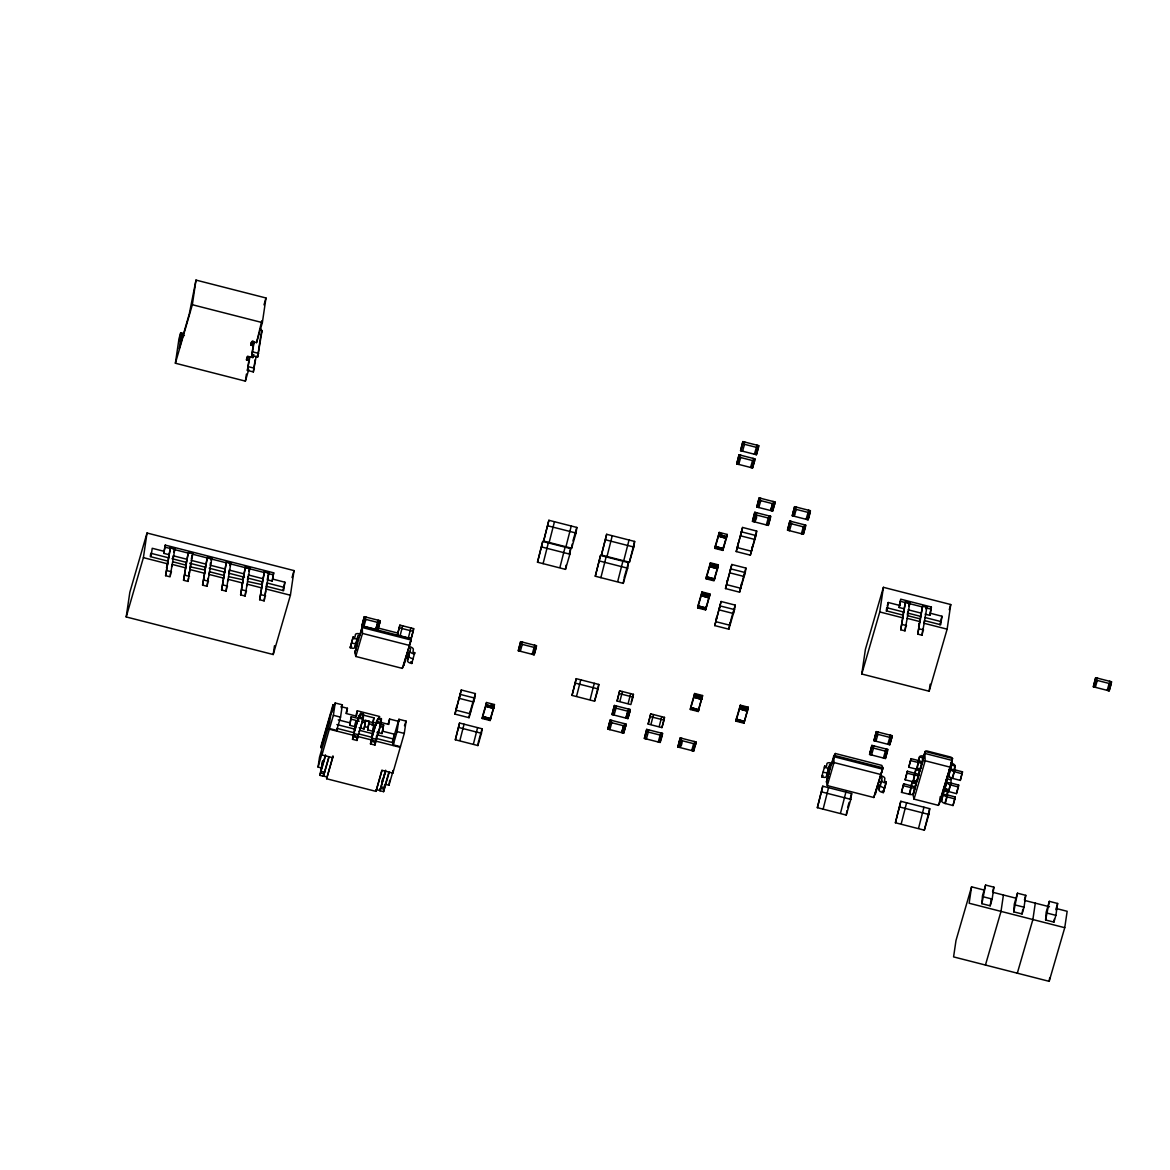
<?xml version="1.0" encoding="UTF-8"?>
<svg xmlns="http://www.w3.org/2000/svg" width="1170" height="1170" viewBox="0 0 1170 1170"><rect width="100%" height="100%" fill="white"/><g stroke="black" fill="none" stroke-linecap="round" stroke-linejoin="round"><path stroke-width="1.5" d="M362.466 721.539L362.744 716.391M359 715.806L353.325 735.901L355.899 720.661L354.627 730.694L359 715.806L360.726 713.364L363.417 714.051L363.153 719.199L357.83 736.442M380.425 726.131L380.499 722.329M371.577 737.963L373.844 725.254L372.572 735.286L376.945 720.398L378.685 717.956L381.376 718.643L381.098 723.791L375.745 741.297M371.256 740.142L376.945 720.398M324.631 772.288L321.004 771.381L319.893 775.359L323.49 776.28L329.136 756.785M389.274 772.171L383.614 791.651L380.031 790.744L385.676 771.249M908.666 605.987L909.88 602.506L904.995 630.864L900.739 629.767L905.609 601.409L902.845 615.508M926.113 609.058L926.947 606.923L922.048 635.222L917.792 634.125L922.662 605.782L919.635 621.577L920.41 618.945L907.613 615.669M165.599 575.684L170.41 547.545L165.599 575.684L170.089 576.825L174.9 548.686L173.76 551.947M192.523 553.936L192.845 553.278L188.034 581.417L183.544 580.276L188.37 552.123L185.65 566.002M211.097 560.181L211.872 558.148L207.061 586.287L202.571 585.132L207.397 556.993L204.677 570.872M221.598 590.002L226.38 561.892L221.598 590.002L226.088 591.142L230.899 563.004L229.949 565.636M248.786 571.135L249.883 567.903L245.115 596.013L240.625 594.872L245.407 566.748L242.731 580.598M268.5 573.783L268.968 572.744L264.142 600.883L259.652 599.727L264.435 571.618L261.758 585.468M941.514 800.733L944.57 788.434L941.543 801.026A4.256 2.062 16.2 0 0 944.234 803.22L952.994 805.53L954.91 798.92L955.203 796.945L947.393 794.927L947.817 790.803M947.524 776.368L944.994 789.121A4.256 2.062 16.2 0 0 947.685 791.315L956.446 793.626L958.376 787.015L958.654 785.041L950.844 783.022L951.269 778.898A4.256 2.062 16.2 0 0 948.577 776.705C944.994 775.827 948.431 781.326 951.298 779.191M947.334 778.386L944.965 788.829L947.583 789.326M948.797 775.608L951.868 763.308L951.064 765.121L955.13 765.97L954.691 769.801L962.5 771.82L960.292 780.405L951.532 778.094A4.256 2.062 16.2 0 1 948.826 775.9L951.21 765.224M126.199 616.941L129.826 592.298L147.025 533.008L294.036 570.594L290.409 595.237L273.21 654.527L126.199 616.941L143.398 557.637L147.025 533.008M248.757 369.457L245.378 381.127L175.383 363.226L179.01 338.598L180.736 332.675L183.895 333.479M180.736 332.675L179.536 340.733L181.262 334.81L184.421 335.614M181.262 334.81L179.215 348.689L189.306 313.882L195.99 280.083L265.985 297.984L262.358 322.613L256.552 342.62L251.857 341.421L250.775 345.121L253.159 345.72M150.272 556.671L150.784 553.264L168.465 557.783M175.383 363.226L192.348 304.726L195.99 280.083M168.714 554.609L163.771 553.351L165.262 545.118L273.692 572.832L272.186 581.066L267.257 579.808L268.179 574.777M163.771 553.351L165.262 545.118M166.476 567.816L168.027 561.147L150.974 556.788L152.232 548.277L164.341 551.377M170.323 575.187L170.82 571.896M172.692 559.158L173.189 555.765L186.659 559.202M183.544 580.276L186.132 565.198L172.663 561.746M188.034 581.417L188.516 578.126M189.013 574.836L189.496 571.545L188.911 573.549M190.14 567.158L190.637 563.75M191.339 559.084L192.07 555.311M202.571 585.132L205.159 570.053L190.461 566.894L190.066 569.571L204.604 573.3M207.061 586.287L208.275 578.053M210.541 562.668L210.176 565.212L224.713 568.927M248.859 360.536L246.49 359.936L246.885 357.245L249.254 357.844L247.396 370.407L253.334 371.928L256.215 356.031M245.378 381.127L246.417 374.093M250.775 345.121L251.184 342.43L253.554 343.044L251.696 355.592L257.634 357.113L262.051 330.774L260.544 328.755M247.396 370.407L249.927 356.835M251.696 355.592L254.226 342.02M246.49 359.936L247.557 356.221L252.895 357.596L253.29 354.905M256.552 342.62L261.787 320.755M253.334 371.928L255.133 359.746M257.634 357.113L260.969 334.181M226.088 591.142L226.819 586.214M228.691 573.476L229.203 570.082L243.74 573.797M240.625 594.872L242.483 582.309M245.115 596.013L245.846 591.069M247.47 580.042L247.981 576.649M259.652 599.727L262.241 584.649L247.543 581.49M264.142 600.883L264.625 597.592M265.122 594.302L265.605 590.996M266.248 586.609L266.76 583.216M272.186 581.066L273.692 572.832M273.21 654.527L274.497 645.723M282.935 590.587L284.88 582.207L272.756 579.106M284.88 582.207L283.623 590.704L266.57 586.346L266.175 589.036L290.409 595.237M325.465 754.825L321.648 768.003L318.064 767.081L319.512 757.224L329.691 722.153L331.081 712.749L320.902 747.82L321.297 745.144L333.055 704.603L331.929 712.208L335.19 702.995L342.371 704.823L340.543 717.137L336.697 730.387L329.516 728.559L333.362 715.309L335.19 702.995M392.418 741.868L398.911 719.287L406.092 721.115L404.264 733.429L392.857 773.077L382.093 770.328L375.979 791.373L326.62 778.752L332.733 757.707L321.955 754.957L322.35 752.266L318.064 767.081M319.893 775.359L322.701 760.836L321.648 768.003M321.955 754.957L329.516 728.559M323.49 776.28L323.812 774.043M326.62 778.752L332.997 755.922L332.733 757.707M336.609 731.06L337.004 728.384L354.057 732.742L352.521 739.323L357.011 740.464L358.532 733.882L372.002 737.334L370.48 743.915L374.956 745.056L376.491 738.475L393.544 742.833L393.149 745.524M350.225 647.741L353.164 636.933L354.993 637.226L355.431 634.462A3.759 1.813 16.2 0 1 358.78 633.701L360.155 634.038L359.965 635.398L358.078 635.383L355.007 647.083A3.305 1.609 16.2 0 1 351.57 648.078L350.225 647.741L353.164 636.933M355.007 647.083L355.387 644.714L357.216 644.831L357.42 643.485L354.934 652.699L355.797 656.472L402.275 668.362L403.84 665.203L411.357 638.674L362.437 626.169L360.155 634.038M341.04 706.636L347.417 708.274L346.627 713.641L356.499 716.172L357.289 710.79L379.723 716.537M361.954 625.774L364.279 616.678L380.118 620.729L379.782 622.952L377.793 629.826L361.954 625.774L364.279 616.678M366.254 617.19L364.733 617.058L364.484 618.784L365.961 619.164L363.943 626.286L362.495 625.658L364.236 618.769M362.437 626.169L354.934 652.699M354.627 726.57L349.698 725.312L351.292 716.698L358.181 718.453M349.698 725.312L351.292 716.698M352.521 739.323L354.057 732.742M363.417 714.051L363.153 719.199L358.663 718.044L360.726 713.364M357.011 740.464L357.859 736.222M375.848 629.08L377.837 622.191L379.329 622.572L377.325 629.46L375.848 629.08L377.837 622.191M378.129 620.217L379.577 620.846L379.329 622.572M377.325 629.46L379.08 622.572M377.793 629.826L380.118 620.729M359.117 727.711L364.06 728.983L365.654 720.369L369.252 721.29L367.643 729.89L372.572 731.162M364.06 728.983L365.654 720.369M367.643 729.89L369.252 721.29M372.148 725.502L373.947 717.839L363.943 715.279M372.601 724.654L373.947 717.839M370.48 743.915L371.329 739.659M381.376 718.643L381.098 723.791L376.608 722.636L378.685 717.956M374.956 745.056L375.804 740.815M376.067 739.118L376.565 735.711M377.296 734.497L377.749 731.425M377.062 732.303L382.005 733.561L383.614 724.961L380.162 724.084M382.005 733.561L383.614 724.961M397.317 635.339L399.891 625.116L413.653 628.641L413.244 631.376L411.079 638.849L397.317 635.339L399.891 625.116M375.979 791.373L381.844 770.299M400.111 635.69L402.641 625.818M399.175 721.51L389.595 719.053L388.806 724.435L377.808 721.641L375.936 724.976M380.031 790.744L380.352 788.507M382.312 779.79L381.786 783.373L385.603 770.211M383.614 791.651L384.082 788.521M384.272 787.249L384.696 784.5M403.84 665.203L405.873 657.555M392.681 744.105L393.442 739.001L377.544 734.935M393.412 738.445L394.012 734.409M408.374 637.811L410.889 627.939M409.061 646.542L408.871 647.902L410.611 648.75L407.54 660.509A3.305 1.609 16.2 0 0 410.436 663.127L411.781 663.478L414.721 652.684L412.995 652.129L413.346 649.262A3.759 1.813 16.2 0 0 410.451 646.908L409.061 646.542L411.357 638.674M388.718 772.77L385.369 784.295L388.966 785.216L389.683 780.288M400.418 746.679L393.237 744.851L397.083 731.601L398.911 719.287M407.54 660.509L407.862 658.125L406.122 657.335L406.326 655.99L407.701 656.355M411.079 638.849L413.653 628.641M392.857 773.077L393.252 770.401L388.966 785.216M411.781 663.478L411.986 662.118L410.743 661.796M414.721 652.684L414.516 654.03L413.185 653.694A3.305 1.609 16.2 0 1 410.275 651.076M454.94 714.095L461.287 689.993L475.386 693.591L474.713 698.095L469.038 717.693L454.94 714.095L461.287 689.993M456.739 705.671L456.066 710.175L470.164 713.773L470.647 710.585M460.146 693.912L459.488 698.417L473.587 702.015L474.055 698.826M455.335 739.776L459.547 723.031L482.113 728.793L481.44 733.297L477.886 745.553L455.335 739.776L459.547 723.031M459.927 740.376L464.066 724.186M469.038 717.693L469.477 714.694M473.47 743.827L477.594 727.652M477.886 745.553L478.559 741.049M482.216 718.497L486.208 704.735L494.12 706.768L490.128 720.515L482.216 718.497L483.034 714.548M486.033 704.238L486.369 703.199M486.53 702.512L486.12 704.925L494.032 706.943L494.442 704.545L486.53 702.512L482.537 716.274M490.128 720.515L490.464 718.292M490.552 718.102L490.288 719.842L482.376 717.81M490.917 716.815L494.442 704.545M518.31 650.754L520.635 641.657L536.474 645.708L536.138 647.917L534.149 654.805L518.31 650.754L520.635 641.657M520.84 643.749L522.332 644.129L520.299 651.251L518.851 650.637L521.103 642.023L522.624 642.154M537.498 562.214L542.734 541.447L570.711 548.598L569.878 554.185L565.476 569.366L537.498 562.214L542.734 541.447M543.64 541.066L548.876 520.284L576.839 527.436L576.02 533.023L571.618 548.218L543.64 541.066L548.876 520.284M548.321 542.88L543.099 563.647M549.33 541.798L554.463 521.718M534.163 647.419L535.684 647.551L533.696 654.425L532.174 654.293L534.207 647.171M534.485 645.197L535.933 645.825L535.684 647.551M533.696 654.425L535.933 645.825M534.149 654.805L536.474 645.708M559.977 567.245L565.11 547.165M566.119 546.083L571.253 526.017M565.476 569.366L566.09 565.183M571.618 548.218L572.232 544.021M572.028 695.419L576.24 678.673L598.806 684.45L598.133 688.94L594.579 701.196L572.028 695.419L576.24 678.673M576.62 696.018L580.759 679.828M595.281 576.225L600.517 555.457L628.495 562.609L627.661 568.196L623.259 583.377L595.281 576.225L600.517 555.457M601.424 555.077L606.66 534.295L634.637 541.447L633.804 547.034L629.401 562.229L601.424 555.077L606.66 534.295M606.118 556.891L600.883 577.658M612.246 535.728L607.025 556.496M590.163 699.47L594.287 683.295M594.579 701.196L598.806 684.45M617.775 581.256L622.893 561.176M623.903 560.094L629.036 540.028M623.259 583.377L623.873 579.194M629.401 562.229L634.637 541.447M607.844 729.115L610.17 720.018L626.009 724.069L625.672 726.292L623.683 733.166L607.844 729.115L610.17 720.018M610.623 720.384L610.374 722.124L611.866 722.49L609.833 729.627L608.385 728.998L608.634 727.272L610.623 720.384L612.144 720.515M612.071 714.563L614.396 705.466L630.221 709.517L629.899 711.74L627.895 718.614L612.071 714.563L614.396 705.466M614.601 707.572L616.078 707.952L614.045 715.075L612.597 714.446L614.85 705.846L616.371 705.978M617.087 701.035L619.661 690.827L633.423 694.337L633.014 697.086L630.849 704.559L617.087 701.035L619.661 690.827M619.881 701.4L622.411 691.528M621.738 732.405L623.727 725.532L625.219 725.912L623.215 732.786L621.738 732.405L623.727 725.532M624.019 723.557L625.467 724.186L625.219 725.912M623.215 732.786L623.478 731.06M623.683 733.166L626.009 724.069M625.95 717.868L627.954 710.994L629.431 711.36L627.442 718.248L625.95 717.868L627.954 710.994M628.144 703.506L630.659 693.634M628.246 709.005L629.694 709.634L629.431 711.36M627.895 718.614L630.221 709.517M644.377 738.46L646.703 729.363L662.542 733.4L662.205 735.623L660.216 742.497L644.377 738.46L646.703 729.363M648.677 729.861L647.156 729.729L646.908 731.455L648.385 731.835L646.366 738.957L644.919 738.328L645.167 736.603M648.151 724.069L650.725 713.861L664.487 717.371L664.077 720.12L661.913 727.594L648.151 724.069L650.725 713.861M650.959 724.435L653.474 714.563M659.207 726.541L661.737 716.669M660.231 735.126L661.752 735.257L659.748 742.131L658.227 741.999L660.26 734.877M660.553 732.903L662.001 733.531L661.752 735.257M659.748 742.131L660.012 740.405M661.913 727.594L664.487 717.371M697.656 607.903L701.649 594.141L709.561 596.173L705.583 609.921L697.656 607.903L698.08 605.49M677.869 747.016L680.194 737.919L696.018 741.97L695.697 744.193L693.708 751.067L677.869 747.016L680.194 737.919M682.168 738.431L680.647 738.299L680.399 740.025C683.923 739.615 681.042 749.531 678.395 746.899L680.15 740.01M701.985 591.918L701.561 594.331L709.473 596.349L709.897 593.95L701.985 591.918L697.993 605.68M706.095 578.799L710.088 565.052L718.014 567.084L714.022 580.832L706.095 578.799L706.519 576.4M710.424 562.828L710 565.242L717.912 567.26L718.336 564.861L710.424 562.828L706.431 576.591M690.666 707.265L694.658 693.517L702.57 695.536L698.256 711.506L690.329 709.488L690.753 707.075M705.583 609.921L709.897 593.95M706.402 605.972L705.744 609.248L697.817 607.215M714.928 548.394L718.921 534.646L726.833 536.664L722.841 550.412L714.928 548.394L715.338 545.995M694.658 693.517L694.234 695.916L702.146 697.934L702.409 696.208L694.497 694.19M709.4 595.662L709.737 594.623L703.404 593M719.243 532.423L718.833 534.822L726.745 536.854L727.155 534.441L719.243 532.423L715.25 546.171M714.841 576.883L714.183 580.159L706.27 578.126M717.839 566.572L718.175 565.534L711.843 563.911M693.722 743.681L695.243 743.813L693.24 750.687L691.719 750.555L693.751 743.433M694.044 741.458L695.492 742.087L695.243 743.813M698.256 711.506L699.046 707.821M693.24 750.687L693.503 748.961M722.841 550.412L723.674 546.478M693.708 751.067L694.029 748.844M736.734 463.905L739.06 454.808L754.884 458.859L754.562 461.082L752.559 467.956L736.734 463.905L739.06 454.808M741.034 455.32L739.513 455.188L739.264 456.914L740.742 457.294L738.709 464.417L737.261 463.788L737.524 462.062M726.658 536.167L726.994 535.114M714.753 625.599L721.1 601.497L735.199 605.109L734.526 609.599L728.851 629.197L714.753 625.599L721.1 601.497M740.566 450.684L742.891 441.587L758.73 445.638L758.394 447.861L756.405 454.735L740.566 450.684L742.891 441.587M716.552 617.175L715.879 621.679L729.978 625.277L730.46 622.089M743.096 443.693L744.588 444.073L742.555 451.196L741.107 450.567L743.345 441.967L744.866 442.099M719.959 605.416L719.301 609.921L733.4 613.519L733.868 610.33M725.488 588.568L731.835 564.481L745.933 568.079L745.275 572.583L739.586 592.181L725.488 588.568L731.835 564.481M727.287 580.144L726.628 584.649L740.727 588.261L741.385 583.757M730.694 568.401L730.036 572.89L744.135 576.503L744.603 573.315M736.222 551.553L742.584 527.451L756.683 531.063L756.01 535.553L750.336 555.15L736.222 551.553L742.584 527.451M738.036 543.129L737.363 547.633L751.462 551.231L752.134 546.726M741.444 531.37L740.771 535.875L754.869 539.472L755.542 534.982M752.588 460.57L754.109 460.702L752.105 467.576L750.584 467.444L752.617 460.322M752.91 458.347L754.357 458.976L754.109 460.702M752.105 467.576L752.369 465.85M728.851 629.197L729.29 626.199M752.559 467.956L754.884 458.859M756.42 447.349L757.941 447.481L755.937 454.355L754.416 454.223L756.449 447.101M756.741 445.126L758.189 445.755L757.941 447.481M755.937 454.355L758.189 445.755M756.405 454.735L758.73 445.638M739.586 592.181L744.31 573.68M752.471 521.367L754.796 512.27L770.62 516.321L770.299 518.544L768.295 525.418L752.471 521.367L754.796 512.27M755.001 514.376C758.526 513.966 755.644 523.882 752.997 521.25L755.25 512.65L756.771 512.782M756.814 507.019L759.14 497.923L774.979 501.959L774.642 504.182L772.653 511.056L756.814 507.019L759.14 497.923M750.336 555.15L756.683 531.063M761.114 498.42L759.608 498.288L759.345 500.014L760.836 500.394L758.803 507.517L757.356 506.888L757.604 505.162M748.069 707.894L740.157 705.861L739.908 707.587L747.82 709.62L748.23 707.207L740.317 705.188L739.996 707.411L747.908 709.429L743.915 723.192L736.003 721.159L736.822 717.225M768.324 518.032L769.845 518.164L767.842 525.052L766.321 524.92L768.354 517.798M768.646 515.809L770.094 516.438L769.845 518.164M768.295 525.418L770.62 516.321M770.708 510.31L772.697 503.436L774.189 503.817L772.185 510.69L770.708 510.31L772.697 503.436M772.99 501.462L774.438 502.091L774.189 503.817M772.185 510.69L772.449 508.965M772.653 511.056L774.979 501.959M743.915 723.192L748.23 707.207M787.527 530.171L789.852 521.074L805.691 525.125L805.355 527.348L803.366 534.222L787.527 530.171L789.852 521.074M790.057 523.18L791.549 523.56L789.516 530.683L788.068 530.054L790.32 521.454L791.841 521.586M792.265 515.765L794.591 506.668L810.415 510.705L810.093 512.928L808.104 519.802L792.265 515.765L794.591 506.668M794.796 508.76L796.273 509.14L794.24 516.262L792.792 515.634L795.044 507.034L796.565 507.166M803.38 526.836L804.901 526.983L802.912 533.856L801.391 533.725L803.41 526.602M803.702 524.628L805.15 525.242L804.901 526.983M802.912 533.856L805.15 525.242M803.366 534.222L805.691 525.125M808.119 512.431L809.64 512.562L807.636 519.436L806.115 519.304L808.148 512.182M808.441 510.208L809.889 510.837L809.64 512.562M808.104 519.802L809.918 512.431M826.532 776.222L826.883 773.896L828.74 773.97L828.945 772.609L826.459 781.838L827.307 785.611L873.8 797.501L882.867 767.812L881.814 765.385L835.336 753.509L831.475 764.522L829.618 764.463L826.532 776.222A3.305 1.609 16.2 0 1 823.095 777.216L821.749 776.865L821.954 775.52L823.197 775.842M817.347 807.68L822.759 786.196L851.672 793.596L850.824 799.373L846.261 815.066L817.347 807.68L822.759 786.196M831.68 763.176L830.305 762.825A3.759 1.813 16.2 0 0 826.941 763.586L826.517 766.365L824.689 766.072L824.499 767.432L825.83 767.769A3.305 1.609 16.2 0 0 829.267 766.774M828.535 787.688L823.124 809.157M840.586 812.872L845.895 792.119M861.763 674.008L865.405 649.365L883.408 587.325L950.757 604.539L947.13 629.167L929.126 691.221L861.763 674.008L879.767 611.954L883.408 587.325M846.261 815.066L846.904 810.737M886.231 611.12L886.728 607.713L904.059 612.144M903.84 608.707L899.16 607.508L899.759 605.446L888.249 602.506L886.992 611.003L903.181 615.157L900.739 629.767M869.573 754.474L871.899 745.378L887.723 749.429L887.401 751.652L885.412 758.526L869.573 754.474L871.899 745.378M872.103 747.484L873.581 747.864L871.548 754.986L870.1 754.357L872.352 745.758L873.873 745.89M873.961 740.712L876.286 731.616L892.125 735.667L891.789 737.89L889.8 744.764L873.961 740.712L876.286 731.616M876.491 733.722L877.983 734.102L875.95 741.224L874.502 740.595L876.754 731.996L878.275 732.127M899.16 607.508L900.081 601.234L922.252 606.894M899.759 605.446L900.681 599.172L931.379 607.025L929.843 615.347L925.163 614.148M875.365 794.342L877.851 785.114L879.226 785.48A3.759 1.813 16.2 0 1 879.694 785.655M877.851 785.114L877.646 786.474L879.387 787.264L879.065 789.648A3.305 1.609 16.2 0 0 881.961 792.265L883.306 792.616L886.041 783.169L886.246 781.809L884.476 781.18L884.856 778.401A3.759 1.813 16.2 0 0 881.961 776.046L880.586 775.681L882.867 767.812L833.961 755.308L826.459 781.838M880.586 775.681L880.396 777.026L882.136 777.889L879.065 789.648M885.427 751.155L886.948 751.286L884.944 758.16L883.423 758.028L885.456 750.906M885.748 748.932L887.196 749.546L886.948 751.286M885.412 758.526L887.723 749.429M904.995 630.864L905.726 625.921M907.35 614.893L907.861 611.486M889.814 737.378L891.335 737.509L889.346 744.398L887.825 744.266L889.858 737.144M890.136 735.155L891.584 735.784L891.335 737.509M889.8 744.764L892.125 735.667M883.306 792.616L886.246 781.809M919.035 623.668L918.64 626.359L920.41 618.945M917.792 634.125L919.24 624.253M922.048 635.222L923.028 628.641M895.401 822.759L900.812 801.289L929.726 808.689L928.878 814.452L924.329 830.159L895.401 822.759L900.812 801.289M901.5 792.368L903.708 783.783L915.437 786.957L913.404 793.83A4.256 2.062 16.2 0 1 910.289 794.532L901.5 792.368L903.708 783.783M905.156 779.805L907.364 771.22L919.079 774.408L917.046 781.268A4.256 2.062 16.2 0 1 913.931 781.969L905.156 779.805L907.364 771.22M929.843 615.347L931.379 607.025M923.671 758.116L920.702 768.705A4.256 2.062 16.2 0 1 917.572 769.421L908.797 767.242L911.006 758.657L918.83 760.632M901.295 823.519L906.589 802.766M908.797 767.242L911.006 758.657M911.255 785.289L912.205 781.984C914.136 785.377 919.035 781.999 915.437 781.019A4.256 2.062 16.2 0 0 912.322 781.721L909.207 794.342M929.126 691.221L930.165 684.187M916.519 781.224L916.227 783.198L915.993 781.121M939.934 624.853L941.952 616.239L930.442 613.285M941.952 616.239L940.695 624.736L924.505 620.597L924.11 623.288L947.13 629.167M920.161 768.661C918.889 773.209 921.799 767.959 919.079 768.456M918.055 761.816L919.605 756.595A4.256 2.062 16.2 0 1 922.735 755.893L923.803 756.098L922.326 759.301M918.64 827.965L923.949 807.212M924.329 830.159L929.726 808.689M940.358 801.435L952.541 758.467L950.976 757.122L926.625 750.906L925.148 751.462L912.966 794.43L914.033 799.125L938.398 805.355L940.358 801.435L940.124 796.799M941.982 796.916L941.996 794.839M946.881 794.401L947.846 791.095C945.228 793.216 941.689 787.585 945.126 788.609A4.256 2.062 16.2 0 1 946.881 789.604M945.448 782.935L945.433 785.026M951.356 763.147L951.064 765.121L951.21 763.103L952.409 763.483A4.256 2.062 16.2 0 1 955.1 765.677L954.179 769.275M952.994 805.53L955.203 796.945M956.446 793.626L958.654 785.041M960.292 780.405L962.5 771.82M971.568 886.845L969.14 903.24L1064.744 927.693L1049.168 981.337L953.579 956.899L955.992 940.49L971.568 886.845L983.955 890.019M981.879 903.679L982.449 895.913L985.593 885.061L993.915 887.182L992.16 899.057L990.2 905.814L981.879 903.679L985.593 885.061M990.2 905.814L991.092 899.73M1003.421 894.991L1001.008 911.401L985.447 965.045M1013.746 911.839L1014.302 904.074L1017.461 893.207L1025.768 895.328L1024.028 907.203L1022.068 913.96L1013.746 911.839L1017.461 893.207M1022.068 913.96L1022.741 909.397M1035.289 903.138L1032.876 919.547L1017.315 973.191M1045.614 919.986L1046.17 912.22L1049.329 901.353L1057.636 903.474L1055.881 915.349L1053.921 922.106L1045.614 919.986L1049.329 901.353M1053.921 922.106L1054.375 919.064M1049.168 981.337L1049.651 978.061M1093.35 686.805L1095.676 677.708L1111.5 681.759L1111.178 683.982L1109.175 690.856L1093.35 686.805L1095.676 677.708M1097.65 678.205L1096.129 678.073L1095.866 679.814L1097.358 680.179L1095.325 687.316L1093.877 686.688L1095.632 679.799M1064.744 927.693L1067.157 911.298L1056.539 908.578M1109.189 683.47L1110.71 683.602L1108.721 690.476L1107.2 690.344L1109.233 683.221M1109.526 681.247L1110.973 681.876L1110.71 683.602M1108.721 690.476L1108.97 688.75M1109.175 690.856L1111.5 681.759M359.117 731.425L359.526 730.606M915.145 773.194L915.964 769.158A4.256 2.062 16.2 0 1 918.07 768.412M913.521 793.582L916.139 783.183L915.32 787.22A4.256 2.062 16.2 0 1 912.205 787.922L903.43 785.757M917.163 781.019L919.708 770.664L915.847 769.421L914.413 774.379M919.708 770.664L918.976 774.657A4.256 2.062 16.2 0 1 915.847 775.359L907.072 773.194M920.805 768.456L921.229 765.97M166.871 565.125L168.027 561.147M171.537 566.953L172.268 564.437L185.737 567.874M252.047 344.053L252.969 340.88M263.996 304.873L265.985 297.984M252.895 357.596L253.817 354.422M261.334 333.245L262.051 330.774M227.55 581.271L228.121 579.311L242.658 583.026M242.088 584.985L243.214 579.793L228.516 576.62M246.577 586.141L247.148 584.166L261.685 587.896M292.017 577.571L294.036 570.594M362.495 625.658L364.484 618.784M321.004 771.381L325.552 755.879M355.797 656.472L362.481 633.409L362.247 627.529L411.153 640.034L402.275 668.362M328.931 756.624L323.3 776.046L326.883 776.968M345.911 713.466L347.417 708.274M355.782 715.996L357.289 710.79M359.994 728.983L363.475 716.961M381.435 721.554L377.325 735.711M388.089 724.259L389.595 719.053M385.471 771.088L379.841 790.51L376.243 789.589M469.697 713.188L470.457 710.585M470.837 709.269L473.762 699.192M474.245 697.51L475.386 693.591M479.071 739.294L482.113 728.793M519.1 648.897L521.103 642.023M569.234 553.659L570.711 548.598M572.92 540.935L576.839 527.436M624.093 577.79L628.495 562.609M614.85 705.846L612.861 712.72L614.338 713.1M608.385 728.998L610.374 722.124M631.244 701.81L633.423 694.337M627.69 716.508L629.694 709.634M644.919 738.328L647.156 729.729M738.021 460.336L739.016 456.9M741.853 447.115L743.345 441.967M737.261 463.788L739.264 456.914M660.509 738.679L662.001 733.531M660.538 740.274L662.542 733.4M714.343 578.609L718.336 564.861M723.162 548.189L727.155 534.441M752.866 464.139L754.357 458.976M678.395 746.899L680.399 740.025M690.329 709.488L694.322 695.726L702.234 697.759M679.887 747.279L681.876 740.405M753.261 519.524L755.25 512.65M758.101 503.451L759.608 498.288M699.075 707.572L702.57 695.536M757.356 506.888L759.345 500.014M754.489 521.63L756.478 514.756M729.51 624.707L730.27 622.089M730.65 620.787L733.575 610.696M734.058 609.029L735.199 605.109M744.807 571.998L745.933 568.079M694.527 747.118L696.018 741.97M768.105 523.312L770.094 516.438M772.946 507.239L774.438 502.091M788.317 528.328L790.32 521.454M795.044 507.034L793.055 513.908L794.532 514.288M736.325 718.936L740.317 705.188M739.791 707.148L740.157 705.861M736.003 721.159L739.996 707.411M807.9 517.71L809.391 512.548M821.749 776.865L824.689 766.072M834.385 756.8L835.336 753.509M827.307 785.611L834.005 762.547L833.771 756.654L882.677 769.173L873.8 797.501M887.24 605.972L888.249 602.506M847.621 807.549L849.142 802.327M850.151 798.832L851.672 793.596M870.363 752.632L872.352 745.758M875.248 737.144L876.754 731.996M885.207 756.434L886.699 751.272M889.595 742.658L891.584 735.784M949.265 609.716L950.757 604.539M912.863 781.779L915.072 773.194L913.375 781.867M916.505 769.216L918.713 760.632L917.017 769.304M909.733 794.43L911.503 785.757M921.433 764.712L923.349 758.101L919.503 756.858L918.874 760.588L922.618 762.094A4.256 2.062 16.2 0 1 919.488 762.811L910.713 760.632M923.656 756.624L925.148 751.462L952.541 758.467L951.064 763.601M914.033 799.125L925.163 760.778L924.856 753.436L952.248 760.442L938.398 805.355M942.479 793.187L944.614 785.801M945.93 781.282L948.08 773.838M949.279 769.714L950.391 766.452M944.79 803.395L947.495 794.971L945.287 803.556M948.241 791.49L950.947 783.066L948.738 791.666M952.073 778.269L954.793 769.845L952.585 778.43M992.555 891.832L993.915 887.182M1024.423 899.993L1025.768 895.328M1093.877 686.688L1095.866 679.814M1055.837 909.69L1057.636 903.474M341.289 707.894L342.371 704.823M404.469 725.722L406.092 721.115M381.098 786.84L384.74 787.761M948.987 771.688L949.952 769.918M946.106 783.139L945.155 784.909M355.139 651.339L356.47 648.736M826.663 780.478L828.653 776.573M357.991 720.384L359.848 717.049L362.539 717.736M358.312 718.146L360.053 715.704M919.752 770.62L919.649 768.558M954.647 769.743L950.757 769.29A4.256 2.062 16.2 0 0 953.448 771.483L962.208 773.794M950.815 782.964L946.91 782.511A4.256 2.062 16.2 0 0 949.601 784.704L958.376 787.015M947.364 794.854L943.459 794.415A4.256 2.062 16.2 0 0 946.15 796.609L954.91 798.92M742.57 443.81L758.394 447.861M192.348 304.726L262.358 322.613M738.723 457.031L754.562 461.082M252.778 351.892L258.702 353.413M248.479 366.707L254.416 368.228M794.255 508.877L810.093 512.928M758.818 500.146L774.642 504.182M789.531 523.297L805.355 527.348M754.46 514.493L770.299 518.544M741.912 531.955L756.01 535.553M719.082 533.096L722.241 533.9M715.089 547.721L723.001 549.739M905.609 601.877L909.865 602.959M922.662 606.235L926.918 607.318M925.66 607.771L930.779 609.087M908.11 609.789L920.892 613.065M907.525 613.036L921.39 616.575M924.856 617.467L940.446 621.446M731.177 568.971L745.275 572.583M605.826 539.882L633.804 547.034M548.043 525.871L576.02 533.023M907.218 618.36L920 621.621M879.767 611.954L902.787 617.833M902.26 624.502L906.531 625.599M919.313 628.875L923.569 629.957M714.548 578.857L706.636 576.839L714.519 579.106M1095.339 679.931L1111.178 683.982M599.698 561.044L627.661 568.196M541.9 547.034L569.878 554.185M720.428 606.001L734.526 609.599M706.11 607.961L698.197 605.928L706.08 608.195M170.396 548.013L174.886 549.169M188.355 552.606L192.831 553.746M207.382 557.476L211.858 558.616M226.41 562.331L230.885 563.487M245.437 567.201L249.912 568.342M264.464 572.057L268.939 573.212M164.692 547.077L169.942 548.423M173.438 549.315L189.174 553.337M192.684 554.229L225.898 562.726M229.393 563.618L264.376 572.569M267.871 573.461L273.122 574.806M875.964 733.839L891.789 737.89M520.314 643.88L536.138 647.917M191.149 560.342L205.686 564.072M248.23 574.938L262.767 578.667M172.005 558.69L186.162 562.317M189.686 563.223L205.613 567.289M209.152 568.196L225.064 572.262M228.603 573.168L244.515 577.234M248.055 578.141L262.212 581.753M267.52 583.113L283.433 587.179M224.026 575.465L209.488 571.75L209.094 574.441L223.631 578.155M143.398 557.637L167.632 563.838M925.163 760.778L949.513 767.008M871.577 747.601L887.401 751.652M399.482 627.866L413.244 631.376M363.958 618.901L379.782 622.952M167.061 570.653L171.537 571.794M185.006 575.245L189.496 576.386M204.033 580.101L208.523 581.256M223.06 584.971L227.55 586.126M242.088 589.841L246.577 590.982M261.115 594.696L265.605 595.852M921.741 764.727L921.375 762.606M377.574 627.895L398.209 633.16M690.49 708.801L698.417 710.833M736.164 720.486L744.076 722.504M619.252 693.576L633.014 697.086M575.582 683.178L598.133 688.94M362.481 633.409L408.959 645.299M352.974 638.293L354.305 638.644A3.305 1.609 16.2 0 0 357.742 637.635M358.59 640.107L356.806 639.946L356.382 642.359A3.305 1.609 16.2 0 1 352.945 643.354L351.6 643.017M407.496 652.626L409.222 653.416L408.915 655.8A3.305 1.609 16.2 0 0 411.811 658.417L413.156 658.754M834.005 762.547L880.483 774.423M650.315 716.596L664.077 720.12M614.06 707.689L629.899 711.74M350.43 646.381L351.673 646.703M886.041 783.169L884.71 782.832A3.305 1.609 16.2 0 1 881.8 780.214M830.115 769.246L828.331 769.085L827.907 771.498A3.305 1.609 16.2 0 1 824.47 772.493L823.124 772.156M879.021 781.75L880.747 782.54L880.425 784.924A3.305 1.609 16.2 0 0 883.335 787.542L884.681 787.893M882.268 790.935L883.511 791.256M609.848 722.241L625.672 726.292M646.381 731.572L662.205 735.623M679.858 740.142L695.697 744.193M460.614 694.497L474.713 698.095M899.964 807.066L928.878 814.452M491.122 704.413L494.281 705.217M821.896 791.973L850.824 799.373M490.669 718.541L482.742 716.523L490.625 718.789M458.889 727.535L481.44 733.297M360.536 714.709L363.226 715.396M378.48 719.301L381.171 719.989M373.288 722.314L376.725 723.192M362.583 719.959L372.586 722.519M350.62 719.038L359.219 721.232M362.29 722.022L364.981 722.709M368.565 723.63L376.053 725.532M379.49 726.424L382.926 727.301M333.362 715.309L340.543 717.137M397.083 731.601L404.264 733.429M338.262 719.872L350.371 722.972M364.733 726.643L368.316 727.55M382.678 731.221L394.802 734.321M336.901 724.552L354.568 729.071M359.863 730.416L372.236 733.575M992.803 892.286L1015.823 898.165M1024.671 900.432L1049.461 906.765M354.144 733.648L358.634 734.789M372.089 738.226L376.579 739.381M329.428 729.232L356.338 736.062M358.137 736.573L374.283 740.654M376.096 741.166L400.33 747.352M983.838 896.937L992.16 899.057M1015.706 905.083L1024.028 907.203M1047.574 913.229L1055.881 915.349M352.916 736.632L357.406 737.787M370.875 741.224L375.351 742.38M320.565 773.019L324.163 773.94M380.703 788.404L384.301 789.311M252.15 341.83L254.402 342.576M949.44 769.758L950.493 770.094M945.609 782.979L946.662 783.315M485.74 706.212L493.623 708.479L485.74 706.212M701.196 595.618L709.064 597.885L701.196 595.618M709.634 566.529L717.502 568.795L709.634 566.529M690.87 707.514L698.753 709.795L690.87 707.514M715.455 546.434L723.338 548.701L715.455 546.434M693.868 697.203L701.737 699.47L693.868 697.203M718.453 536.109L726.336 538.39L718.453 536.109M736.53 719.199L744.412 721.466L736.53 719.199M739.528 708.874L747.411 711.155L739.528 708.874"/></g></svg>
